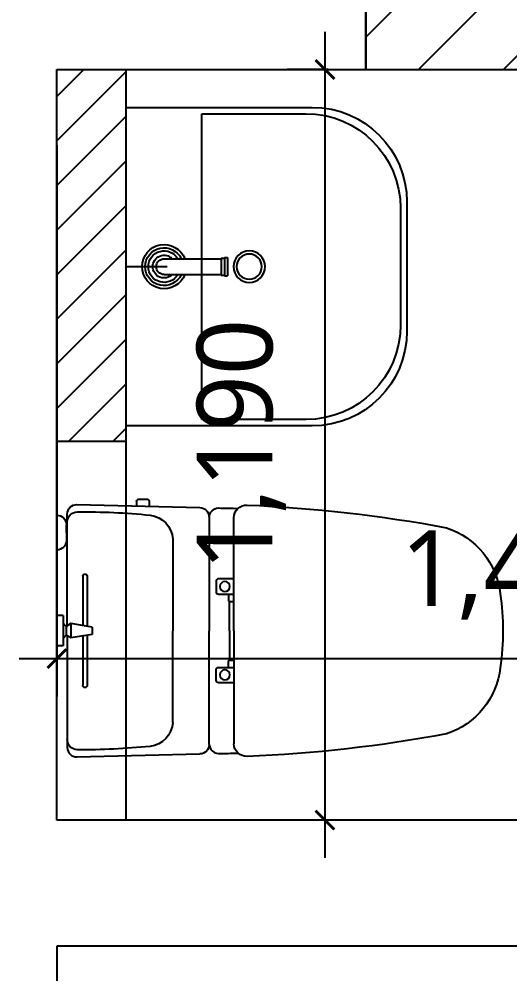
# Model space of a CAD drawing. Header units: millimetres. Extents: x 83042 to 109442, y 67232 to 86252.
# Drawn here: x 94084 to 94862, y 80217 to 81731 of the extents above; entities that cross this region are included whole.
import ezdxf

# ---------------------------------------------------------------- set-up
doc = ezdxf.new("R2010")
doc.units = ezdxf.units.MM
doc.linetypes.add('HIDDEN', pattern=[0.375, 0.25, -0.125])
for name, color, linetype in [('03-WAL NEW', 3, 'Continuous'), ('07-DIM WAL', 5, 'Continuous'), ('CO-BATH', 6, 'Continuous'), ('DIM', 7, 'Continuous'), ('F-WALL2', 3, 'Continuous'), ('FIN', 2, 'Continuous'), ('HL', 6, 'HIDDEN'), ('도면층2', 2, 'Continuous')]:
    doc.layers.add(name, color=color, linetype=linetype)
doc.styles.add('HY 울릉도 L', font='malgun.ttf')
doc.dimstyles.new('60', dxfattribs={"dimscale": 60, "dimtxt": 2, "dimasz": 1, "dimexe": 1, "dimexo": 1, "dimgap": 1, "dimtad": 1, "dimdec": 0, "dimrnd": 0.05, "dimdsep": 46, "dimlunit": 6, "dimtxsty": 'HY 울릉도 L', "dimblk": 'ARCHTICK', "dimcen": 2.5, "dimdle": 1, "dimclrd": 133, "dimclre": 133, "dimclrt": 30, "dimadec": 0, "dimazin": 0, "dimtfac": 1, "dimtdec": 0, "dimtix": 1, "dimtmove": 2, "dimatfit": 3, "dimldrblk": 'ARCHTICK', "dimfxl": 1, "dimlwd": -1, "dimlwe": -1, "dimarcsym": 0})

# ---------------------------------------------------------------- blocks, each defined once
blk = doc.blocks.new('A$C4B2D31F0')
at = {"layer": 'FIN', "color": 4}
for p, q in [((185, 690.9), (20.4, 690.9)), ((37.2, 692.3), (24.7, 692.3)), ((37.2, 692.3), (49.7, 692.3)), ((200.9, 690.9), (365.5, 690.9)), ((47.7, 523.7), (192.9, 523.7)), ((338.2, 523.7), (192.9, 523.7)), ((12.6, 465.9), (192.9, 465.9)), ((373.3, 465.9), (192.9, 465.9)), ((192.9, 426.6), (13.7, 426.6)), ((192.9, 426.6), (372.2, 426.6))]:
    blk.add_line(p, q, dxfattribs=at)
for points in [[(20.4, 690.9), (7.9, 690.9, 0.421209), (-7.1, 675.5), (-2.4, 480.5, 0.001659)], [(365.5, 690.9), (378, 690.9, -0.421209), (392.9, 675.5), (388.3, 480.5, -0.001659)], [(12.6, 465.9, 0.371724), (-1.8, 451.2, 0.003515), (-1, 420.3, 0.320541)], [(373.3, 465.9, -0.371724), (387.7, 451.2, -0.003515), (386.9, 420.3, -0.320541)]]:
    blk.add_lwpolyline(points, format="xyb", dxfattribs=at)
for centre, radius, start, end in [((24.7, 707.3), 15, 180, 270), ((49.7, 707.3), 15, 270, 0), ((20.4, 674.9), 16, 90, 179.3116), ((365.5, 674.9), 16, 0.6884, 90), ((1004.3, 663.1), 1000, 179.3116, 185.9437), ((-618.4, 663.1), 1000, 354.0563, 0.6884), ((49.4, 563.7), 40, 185.9437, 267.5129), ((336.5, 563.7), 40, 272.4871, 354.0563), ((12.6, 480.9), 15, 181.3651, 270), ((373.3, 480.9), 15, 270, 358.6349), ((13.7, 406.6), 20, 90, 182.3333), ((372.2, 406.6), 20, 357.6667, 90), ((2197.7, 495.6), 2205.9, 182.3333, 190.6081), ((-1811.8, 495.6), 2205.9, 349.3919, 357.6667), ((148.7, 128.9), 125.5, 198.2964, 263.4241), ((237.2, 128.9), 125.5, 276.5759, 341.7036), ((192.9, 405.9), 405.9, 261.6993, 270), ((192.9, 405.9), 405.9, 270, 278.3007)]:
    blk.add_arc(centre, radius, start, end, dxfattribs=at)
at = {"layer": 'HL', "linetype": 'Continuous'}
for p, q in [((168.9, 697.3), (168.9, 707.3)), ((168.9, 697.3), (216.9, 697.3)), ((186, 692.5), (180.6, 697.3)), ((199.9, 692.5), (205.3, 697.3)), ((216.9, 697.3), (216.9, 707.3)), ((181.6, 685.5), (186, 692.5)), ((187, 651.2), (181.6, 685.5)), ((181.6, 685.5), (204.3, 685.5)), ((186, 692.5), (199.9, 692.5)), ((198.9, 651.2), (204.3, 685.5)), ((204.3, 685.5), (199.9, 692.5)), ((106.4, 666.3), (184.4, 666.3)), ((201.4, 666.3), (279.4, 666.3)), ((106.4, 659.3), (185.5, 659.3)), ((187, 651.2), (198.9, 651.2)), ((200.4, 659.3), (279.4, 659.3)), ((-16, 576.9), (-16, 564.8)), ((-12, 580.9), (-4.8, 580.9)), ((-12, 560.8), (-4.3, 560.8)), ((192.9, 433.7), (146.6, 433.7)), ((192.9, 433.7), (239.3, 433.7))]:
    blk.add_line(p, q, dxfattribs=at)
for points in [[(110.4, 426.6), (110.4, 450.8, -0.414214), (114.4, 454.8), (130.9, 454.8, -0.414214), (134.9, 450.8), (134.9, 435.2), (134.9, 426.6)], [(275.5, 426.6), (275.5, 450.8, 0.414214), (271.5, 454.8), (255, 454.8, 0.414214), (251, 450.8), (251, 435.2), (251, 426.6)], [(134.9, 435.2), (144.6, 435.2, -0.414214), (146.6, 433.2), (146.6, 426.6)], [(251, 435.2), (241.3, 435.2, 0.414214), (239.3, 433.2), (239.3, 426.6)]]:
    blk.add_lwpolyline(points, format="xyb", dxfattribs=at)
for centre in [(122.9, 440.9), (262.9, 440.9)]:
    blk.add_circle(centre, 8, dxfattribs=at)
for centre, radius, start, end in [((106.4, 662.8), 3.5, 90, 270), ((279.4, 662.8), 3.5, 270, 90), ((-12, 576.9), 4, 90, 180), ((-12, 564.8), 4, 180, 270)]:
    blk.add_arc(centre, radius, start, end, dxfattribs=at)
blk = doc.blocks.new('B-003')
blk.add_line((0, 0), (0, -65))
at = {"layer": 'CO-BATH'}
for p, q in [((-252.5, 0), (-252.5, -295)), ((252.5, 0), (-252.5, 0)), ((252.5, -295), (252.5, 0)), ((-102.5, -445), (102.5, -445))]:
    blk.add_line(p, q, dxfattribs=at)
at = {"layer": 'CO-BATH', "color": 8}
for p, q in [((-12.5, -60), (-12.5, -150.5)), ((12.5, -60), (12.5, -150.5)), ((-242.5, -120), (-242.5, -285)), ((242.5, -120), (-242.5, -120)), ((242.5, -285), (242.5, -120)), ((-13.5, -150.5), (-13.5, -155.5)), ((13.5, -150.5), (13.5, -155.5)), ((-14.5, -155.5), (-14.5, -160.5)), ((-14.5, -160.5), (14.5, -160.5)), ((14.5, -155.5), (14.5, -160.5)), ((-92.5, -435), (92.5, -435))]:
    blk.add_line(p, q, dxfattribs=at)
at = {"layer": 'CO-BATH', "color": 251}
for p, q in [((-13.5, -150.5), (13.5, -150.5)), ((-14.5, -155.5), (14.5, -155.5))]:
    blk.add_line(p, q, dxfattribs=at)
at = {"layer": 'CO-BATH', "color": 8}
blk.add_circle((0, -195), 25, dxfattribs=at)
at = {"layer": 'CO-BATH', "color": 251}
blk.add_circle((0, -195), 20, dxfattribs=at)
at = {"layer": 'CO-BATH', "color": 8}
for centre, radius, start, end in [((0, -60), 35, 290.9248, 249.0751), ((0, -60), 12.5, 360, 180), ((-92.5, -285), 150, 180, 270), ((92.5, -285), 150, 270, 0)]:
    blk.add_arc(centre, radius, start, end, dxfattribs=at)
at = {"layer": 'CO-BATH', "color": 251}
for radius, start, end in [(30, 294.6243, 245.3757), (25, 300, 240), (18, 313.9829, 226.017)]:
    blk.add_arc((0, -60), radius, start, end, dxfattribs=at)
at = {"layer": 'CO-BATH'}
for centre, start, end in [((-102.5, -295), 180, 270), ((102.5, -295), 270, 0)]:
    blk.add_arc(centre, 150, start, end, dxfattribs=at)
blk = doc.blocks.new('_ARCHTICK')
at = {"color": 0, "linetype": 'ByBlock', "const_width": 0.075}
blk.add_lwpolyline([(-0.25, -0.25), (0.25, 0.25)], dxfattribs=at)
blk = doc.blocks.new('*D126')
at = {"layer": 'Defpoints', "color": 0, "transparency": 16777216}
for p in [(94144, 81591), (95634, 81515.1), (95634, 80716.9)]:
    blk.add_point(p, dxfattribs=at)
at = {"layer": 'DIM', "color": 133, "transparency": 16777216}
for p, q in [((94144, 81531), (94144, 80656.9)), ((95634, 81455.1), (95634, 80656.9)), ((94084, 80716.9), (95694, 80716.9))]:
    blk.add_line(p, q, dxfattribs=at)
at = {"layer": 'DIM', "color": 133, "transparency": 16777216, "xscale": 60, "yscale": 60, "zscale": 60, "rotation": 180}
blk.add_blockref('_ARCHTICK', (94144, 80716.9), dxfattribs=at)
at = {"layer": 'DIM', "color": 133, "transparency": 16777216, "xscale": 60, "yscale": 60, "zscale": 60}
blk.add_blockref('_ARCHTICK', (95634, 80716.9), dxfattribs=at)
at = {"layer": 'DIM', "color": 30, "transparency": 16777216, "insert": (94889, 80849.3), "char_height": 120, "attachment_point": 5, "style": 'HY 울릉도 L'}
blk.add_mtext('1,490', dxfattribs=at)
blk = doc.blocks.new('*D142')
at = {"layer": 'Defpoints', "color": 0, "transparency": 16777216}
for p in [(94634, 81651), (94569, 80461), (94634, 80461)]:
    blk.add_point(p, dxfattribs=at)
at = {"layer": 'DIM', "color": 133, "transparency": 16777216}
for p, q in [((94569, 81711), (94569, 80401)), ((94574, 81651), (94509, 81651)), ((94574, 80461), (94509, 80461))]:
    blk.add_line(p, q, dxfattribs=at)
at = {"layer": 'DIM', "color": 133, "transparency": 16777216, "xscale": 60, "yscale": 60, "zscale": 60}
for p, rotation in [((94569, 81651), 90), ((94569, 80461), 270)]:
    blk.add_blockref('_ARCHTICK', p, dxfattribs=dict(at, rotation=rotation))
at = {"layer": 'DIM', "color": 30, "transparency": 16777216, "insert": (94436.6, 81056), "char_height": 120, "attachment_point": 5, "rotation": 90, "style": 'HY 울릉도 L'}
blk.add_mtext('1,190', dxfattribs=at)
blk = doc.blocks.new('*D143')
at = {"layer": 'Defpoints', "color": 0, "transparency": 16777216}
for p in [(94144, 80261), (95644, 80261), (95644, 79976.4)]:
    blk.add_point(p, dxfattribs=at)
at = {"layer": 'DIM', "color": 133, "transparency": 16777216}
for p, q in [((94144, 80201), (94144, 79916.4)), ((95644, 80201), (95644, 79916.4)), ((94084, 79976.4), (95704, 79976.4))]:
    blk.add_line(p, q, dxfattribs=at)
at = {"layer": 'DIM', "color": 133, "transparency": 16777216, "xscale": 60, "yscale": 60, "zscale": 60, "rotation": 180}
blk.add_blockref('_ARCHTICK', (94144, 79976.4), dxfattribs=at)
at = {"layer": 'DIM', "color": 133, "transparency": 16777216, "xscale": 60, "yscale": 60, "zscale": 60}
blk.add_blockref('_ARCHTICK', (95644, 79976.4), dxfattribs=at)
at = {"layer": 'DIM', "color": 30, "transparency": 16777216, "insert": (94894, 80108.8), "char_height": 120, "attachment_point": 5, "style": 'HY 울릉도 L'}
blk.add_mtext('1,500', dxfattribs=at)

msp = doc.modelspace()

# ---------------------------------------------------------------- hatches: boundary and pattern name
at = {"layer": '03-WAL NEW'}
h = msp.add_hatch(dxfattribs=at)
h.set_pattern_fill('_USER', color=8, scale=50, angle=225, pattern_type=0)
h.set_pattern_definition([(225, (-60393.815, 116080.346), (35.355339, -35.355339), [])])
h.paths.add_polyline_path([(94144, 81061), (94254, 81061), (94254, 81651), (94144, 81651)])
at = {"layer": 'F-WALL2'}
h = msp.add_hatch(dxfattribs=at)
h.set_pattern_fill('ANSI31', color=256, scale=30)
h.paths.add_polyline_path([(94984, 81651), (94984, 81751), (94634, 81751), (94634, 81651)])

# ---------------------------------------------------------------- linework, layer by layer
at = {"layer": '03-WAL NEW'}
for p, q in [((94254, 80461), (94254, 81651)), ((94254, 81061), (94144, 81061))]:
    msp.add_line(p, q, dxfattribs=at)
at = {"layer": 'F-WALL2'}
msp.add_lwpolyline([(94634, 81651), (94984, 81651), (94984, 81751), (94634, 81751)], close=True, dxfattribs=at)
at = {"layer": '도면층2'}
for p, q in [((94634, 81651), (94634, 82581)), ((94144, 80461), (94144, 81651)), ((94144, 81651), (94634, 81651)), ((95634, 80461), (94144, 80461)), ((95644, 80261), (94144, 80261)), ((94144, 80261), (94144, 79861))]:
    msp.add_line(p, q, dxfattribs=at)

# ---------------------------------------------------------------- block references
at = {"xscale": -1, "rotation": 90}
msp.add_blockref('A$C4B2D31F0', (94851.3, 80954), dxfattribs=at)
at = {"layer": '07-DIM WAL', "xscale": -1, "rotation": 90}
msp.add_blockref('B-003', (94254, 81338.5), dxfattribs=at)

# ---------------------------------------------------------------- dimensions: what is measured, and where the dimension line sits
at = {"layer": 'DIM'}
dim = msp.add_linear_dim(base=(94569, 80461), p1=(94634, 81651), p2=(94634, 80461), angle=90, dimstyle='60', dxfattribs=at)
dim.commit()
dim.dimension.update_dxf_attribs({"geometry": '*D142', "text_midpoint": (94436.6, 81056)})
for base, p1, p2, picture, middle in [((95634, 80716.9), (94144, 81591), (95634, 81515.1), '*D126', (94889, 80849.3)), ((95644, 79976.4), (94144, 80261), (95644, 80261), '*D143', (94894, 80108.8))]:
    dim = msp.add_linear_dim(base=base, p1=p1, p2=p2, dimstyle='60', dxfattribs=at)
    dim.commit()
    dim.dimension.update_dxf_attribs({"geometry": picture, "text_midpoint": middle})

doc.saveas('drawing.dxf')
